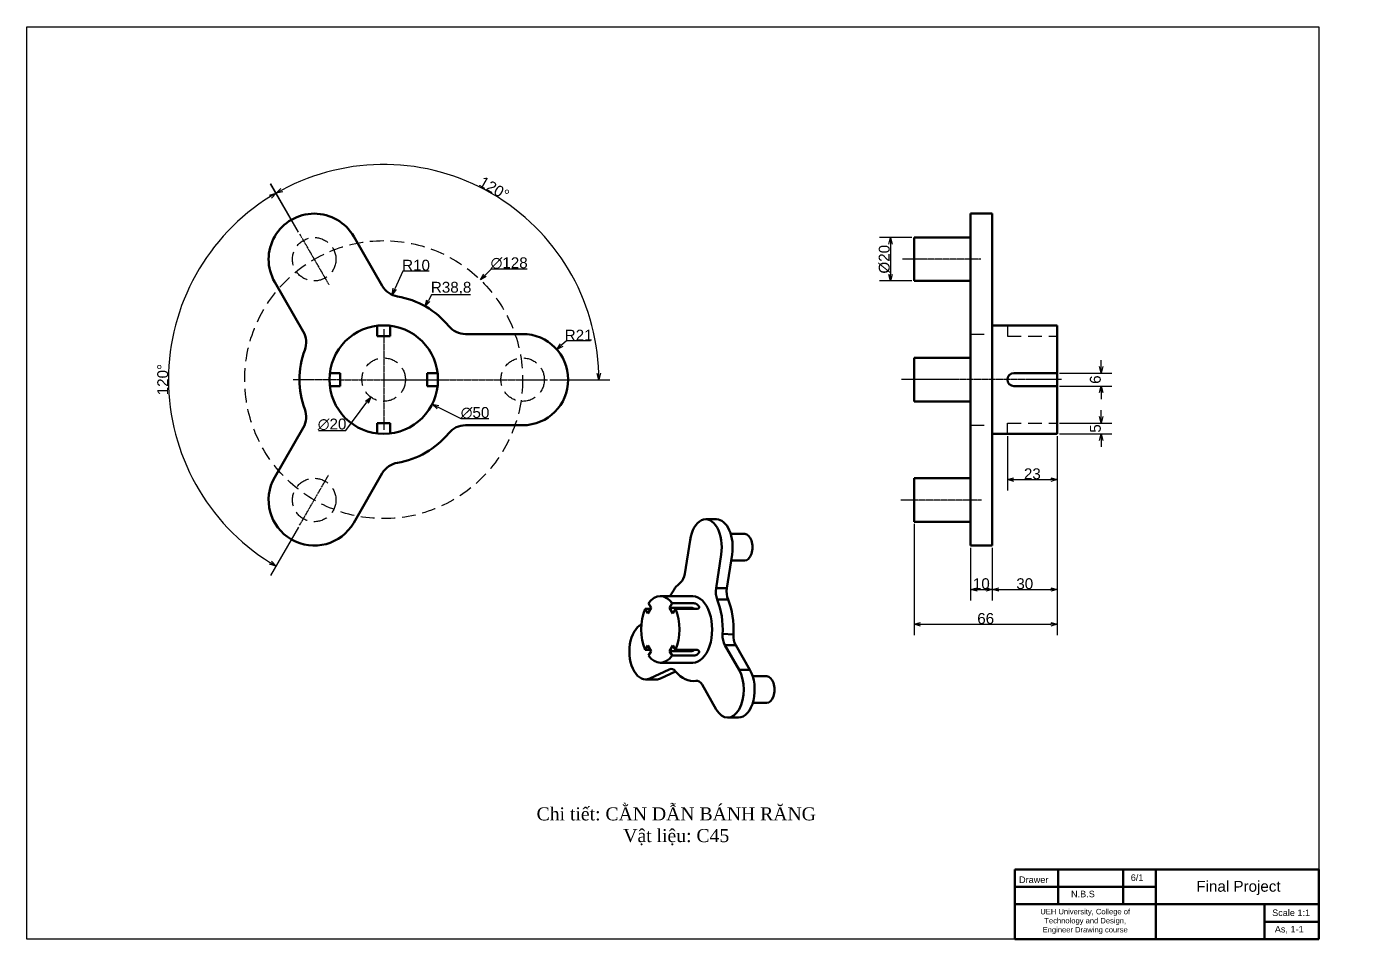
# Model space of a CAD drawing. Header units: inches. Extents: x 632 to 5727, y -9589 to -3994.
# Drawn here: x 1527 to 2147, y -6320 to -5900 of the extents above; entities that cross this region are included whole.
import ezdxf

# ---------------------------------------------------------------- set-up
doc = ezdxf.new("R2010")
doc.units = ezdxf.units.IN
doc.header["$MEASUREMENT"] = 0
doc.linetypes.add('CENTER2', pattern=[1.125, 0.75, -0.125, 0.125, -0.125])
doc.linetypes.add('DASHED2', pattern=[9.525, 6.35, -3.175])
for name, color, linetype, lineweight, plot in [('center line', 5, 'CENTER2', 25, False), ('Dimension line', 3, 'Continuous', 25, False), ('hidden line', 10, 'DASHED2', 25, False), ('visible line', 7, 'Continuous', 50, False)]:
    doc.layers.add(name, color=color, linetype=linetype, lineweight=lineweight, plot=plot)
doc.styles.get("Standard").update_dxf_attribs({"font": 'arial.ttf'})
doc.dimstyles.new('ISO A3', dxfattribs={"dimtxt": 5, "dimasz": 3, "dimexe": 5, "dimexo": 1, "dimgap": 0.09, "dimtad": 1, "dimtoh": 1, "dimdec": 0, "dimzin": 0, "dimdsep": 46, "dimtxsty": 'Standard', "dimblk": 'OPEN30', "dimcen": 0.09, "dimclrd": 256, "dimclre": 256, "dimadec": 0, "dimazin": 0, "dimtfac": 1, "dimtdec": 0, "dimtofl": 0, "dimtmove": 0, "dimatfit": 3, "dimldrblk": 'OPEN30', "dimfxl": 1, "dimtolj": 1, "dimtzin": 0, "dimarcsym": 0})

# ---------------------------------------------------------------- blocks, each defined once
blk = doc.blocks.new('_Open30')
at = {"color": 0, "linetype": 'ByBlock', "lineweight": -2}
for p, q in [((-1, 0.27), (0, 0)), ((0, 0), (-1, -0.27)), ((0, 0), (-1, 0))]:
    blk.add_line(p, q, dxfattribs=at)
blk = doc.blocks.new('*D68')
at = {"layer": 'Defpoints', "color": 0, "transparency": 16777216}
for p in [(1697.35, -6054.33), (1685.41, -6070.38)]:
    blk.add_point(p, dxfattribs=at)
at = {"layer": 'Dimension line', "lineweight": -2, "transparency": 16777216}
for p, q in [((1691.29, -6062.35), (1691.47, -6062.35)), ((1691.38, -6062.44), (1691.38, -6062.26)), ((1673.98, -6085.74), (1683.62, -6072.78)), ((1661.31, -6085.74), (1673.98, -6085.74))]:
    blk.add_line(p, q, dxfattribs=at)
at = {"layer": 'Dimension line', "lineweight": -2, "transparency": 16777216, "xscale": 3, "yscale": 3, "zscale": 3, "rotation": 53.35731949341491}
blk.add_blockref('_Open30', (1685.41, -6070.38), dxfattribs=at)
at = {"layer": 'Dimension line', "color": 0, "transparency": 16777216, "insert": (1667.6, -6082.96), "char_height": 5, "attachment_point": 5}
blk.add_mtext('\\A1;∅20', dxfattribs=at)
blk = doc.blocks.new('*D69')
at = {"layer": 'Defpoints', "color": 0, "transparency": 16777216}
for p in [(1669.08, -6051.06), (1713.68, -6073.65)]:
    blk.add_point(p, dxfattribs=at)
at = {"layer": 'Dimension line', "lineweight": -2, "transparency": 16777216}
for p, q in [((1691.29, -6062.35), (1691.47, -6062.35)), ((1691.38, -6062.44), (1691.38, -6062.26)), ((1727.08, -6080.44), (1716.36, -6075.01)), ((1739.76, -6080.44), (1727.08, -6080.44))]:
    blk.add_line(p, q, dxfattribs=at)
at = {"layer": 'Dimension line', "lineweight": -2, "transparency": 16777216, "xscale": 3, "yscale": 3, "zscale": 3, "rotation": 153.1367611301762}
blk.add_blockref('_Open30', (1713.68, -6073.65), dxfattribs=at)
at = {"layer": 'Dimension line', "color": 0, "transparency": 16777216, "insert": (1733.46, -6077.65), "char_height": 5, "attachment_point": 5}
blk.add_mtext('\\A1;∅50', dxfattribs=at)
blk = doc.blocks.new('*D70')
at = {"layer": 'Defpoints', "color": 0, "transparency": 16777216}
for p in [(1771.11, -6048.44), (1755.38, -6062.35)]:
    blk.add_point(p, dxfattribs=at)
at = {"layer": 'Dimension line', "lineweight": -2, "transparency": 16777216}
for p, q in [((1775.61, -6044.47), (1773.36, -6046.46)), ((1786.68, -6044.47), (1775.61, -6044.47)), ((1755.29, -6062.35), (1755.47, -6062.35)), ((1755.38, -6062.44), (1755.38, -6062.26))]:
    blk.add_line(p, q, dxfattribs=at)
at = {"layer": 'Dimension line', "lineweight": -2, "transparency": 16777216, "xscale": 3, "yscale": 3, "zscale": 3, "rotation": 221.4758796470423}
blk.add_blockref('_Open30', (1771.11, -6048.44), dxfattribs=at)
at = {"layer": 'Dimension line', "color": 0, "transparency": 16777216, "insert": (1781.19, -6041.87), "char_height": 5, "attachment_point": 5}
blk.add_mtext('\\A1;R21', dxfattribs=at)
blk = doc.blocks.new('*D71')
at = {"layer": 'Defpoints', "color": 0, "transparency": 16777216}
for p in [(1735.98, -6016.46), (1646.77, -6108.25)]:
    blk.add_point(p, dxfattribs=at)
at = {"layer": 'Dimension line', "lineweight": -2, "transparency": 16777216}
for p, q in [((1740.82, -6011.49), (1738.08, -6014.31)), ((1757.4, -6011.49), (1740.82, -6011.49)), ((1691.29, -6062.35), (1691.47, -6062.35)), ((1691.38, -6062.44), (1691.38, -6062.26))]:
    blk.add_line(p, q, dxfattribs=at)
at = {"layer": 'Dimension line', "lineweight": -2, "transparency": 16777216, "xscale": 3, "yscale": 3, "zscale": 3, "rotation": 225.8165646911723}
blk.add_blockref('_Open30', (1735.98, -6016.46), dxfattribs=at)
at = {"layer": 'Dimension line', "color": 0, "transparency": 16777216, "insert": (1749.16, -6008.7), "char_height": 5, "attachment_point": 5}
blk.add_mtext('\\A1;∅128', dxfattribs=at)
blk = doc.blocks.new('*D72')
at = {"layer": 'Defpoints', "color": 0, "transparency": 16777216}
for p in [(1710.51, -6028.59), (1691.38, -6062.35)]:
    blk.add_point(p, dxfattribs=at)
at = {"layer": 'Dimension line', "lineweight": -2, "transparency": 16777216}
for p, q in [((1713.46, -6023.37), (1711.98, -6025.98)), ((1731.34, -6023.37), (1713.46, -6023.37)), ((1691.29, -6062.35), (1691.47, -6062.35)), ((1691.38, -6062.44), (1691.38, -6062.26))]:
    blk.add_line(p, q, dxfattribs=at)
at = {"layer": 'Dimension line', "lineweight": -2, "transparency": 16777216, "xscale": 3, "yscale": 3, "zscale": 3, "rotation": 240.4661162946129}
blk.add_blockref('_Open30', (1710.51, -6028.59), dxfattribs=at)
at = {"layer": 'Dimension line', "color": 0, "transparency": 16777216, "insert": (1722.44, -6020.28), "char_height": 5, "attachment_point": 5}
blk.add_mtext('\\A1;R38,8', dxfattribs=at)
blk = doc.blocks.new('*D73')
at = {"layer": 'Defpoints', "color": 0, "transparency": 16777216}
for p in [(1699.38, -6014.21), (1695.22, -6023.31)]:
    blk.add_point(p, dxfattribs=at)
at = {"layer": 'Dimension line', "lineweight": -2, "transparency": 16777216}
for p, q in [((1700.24, -6012.34), (1696.47, -6020.58)), ((1712.26, -6012.34), (1700.24, -6012.34))]:
    blk.add_line(p, q, dxfattribs=at)
at = {"layer": 'Dimension line', "lineweight": -2, "transparency": 16777216, "xscale": 3, "yscale": 3, "zscale": 3, "rotation": 245.409779942944}
blk.add_blockref('_Open30', (1695.22, -6023.31), dxfattribs=at)
at = {"layer": 'Dimension line', "color": 0, "transparency": 16777216, "insert": (1706.29, -6009.7), "char_height": 5, "attachment_point": 5}
blk.add_mtext('\\A1;R10', dxfattribs=at)
blk = doc.blocks.new('*D74')
at = {"layer": 'Defpoints', "color": 0, "transparency": 16777216}
for p in [(1652.66, -5995.3), (1767.35, -5998.72), (1666.09, -6018.56), (1649.74, -6062.35), (1766.85, -6062.44)]:
    blk.add_point(p, dxfattribs=at)
at = {"layer": 'Dimension line', "lineweight": -2, "transparency": 16777216}
for p, q in [((1652.16, -5994.43), (1639.35, -5972.23)), ((1767.85, -6062.44), (1795.5, -6062.47))]:
    blk.add_line(p, q, dxfattribs=at)
blk.add_arc((1691.4, -6062.39), 99.1, 1.69046, 118.2655, dxfattribs=at)
at = {"layer": 'Dimension line', "lineweight": -2, "transparency": 16777216, "xscale": 3, "yscale": 3, "zscale": 3}
for p, rotation in [((1641.85, -5976.56), 209.1327523298897), ((1790.5, -6062.46), 270.82321304834)]:
    blk.add_blockref('_Open30', p, dxfattribs=dict(at, rotation=rotation))
at = {"layer": 'Dimension line', "color": 0, "transparency": 16777216, "insert": (1742.3, -5974.29), "char_height": 5, "attachment_point": 5, "rotation": 329.97798}
blk.add_mtext('\\A1;120°', dxfattribs=at)
blk = doc.blocks.new('*D75')
at = {"layer": 'Defpoints', "color": 0, "transparency": 16777216}
for p in [(1652.66, -5995.3), (1666.09, -6018.56), (1598.24, -6028.45), (1666.09, -6106.15), (1652.66, -6129.41)]:
    blk.add_point(p, dxfattribs=at)
at = {"layer": 'Dimension line', "lineweight": -2, "transparency": 16777216}
for p, q in [((1652.16, -5994.43), (1639.32, -5972.18)), ((1652.16, -6130.27), (1639.32, -6152.52))]:
    blk.add_line(p, q, dxfattribs=at)
blk.add_arc((1691.38, -6062.35), 99.12, 121.73423, 238.26577, dxfattribs=at)
at = {"layer": 'Dimension line', "lineweight": -2, "transparency": 16777216, "xscale": 3, "yscale": 3, "zscale": 3}
for p, rotation in [((1641.82, -5976.51), 30.86711683830774), ((1641.82, -6148.19), 329.1328831616929)]:
    blk.add_blockref('_Open30', p, dxfattribs=dict(at, rotation=rotation))
at = {"layer": 'Dimension line', "color": 0, "transparency": 16777216, "insert": (1589.62, -6062.35), "char_height": 5, "attachment_point": 5, "rotation": 90}
blk.add_mtext('\\A1;120°', dxfattribs=at)
blk = doc.blocks.new('*D76')
at = {"layer": 'Defpoints', "color": 0, "transparency": 16777216}
for p in [(1961.67, -6138.78), (1971.67, -6138.78), (1971.67, -6158.99)]:
    blk.add_point(p, dxfattribs=at)
at = {"layer": 'Dimension line', "lineweight": -2, "transparency": 16777216}
for p, q in [((1961.67, -6139.78), (1961.67, -6163.99)), ((1971.67, -6139.78), (1971.67, -6163.99)), ((1964.67, -6158.99), (1968.67, -6158.99))]:
    blk.add_line(p, q, dxfattribs=at)
at = {"layer": 'Dimension line', "lineweight": -2, "transparency": 16777216, "xscale": 3, "yscale": 3, "zscale": 3, "rotation": 180}
blk.add_blockref('_Open30', (1961.67, -6158.99), dxfattribs=at)
at = {"layer": 'Dimension line', "lineweight": -2, "transparency": 16777216, "xscale": 3, "yscale": 3, "zscale": 3}
blk.add_blockref('_Open30', (1971.67, -6158.99), dxfattribs=at)
at = {"layer": 'Dimension line', "color": 0, "transparency": 16777216, "insert": (1966.67, -6156.35), "char_height": 5, "attachment_point": 5}
blk.add_mtext('\\A1;10', dxfattribs=at)
blk = doc.blocks.new('*D77')
at = {"layer": 'Defpoints', "color": 0, "transparency": 16777216}
for p in [(2001.67, -6087.35), (1971.67, -6138.78), (2001.67, -6158.99)]:
    blk.add_point(p, dxfattribs=at)
at = {"layer": 'Dimension line', "lineweight": -2, "transparency": 16777216}
for p, q in [((2001.67, -6088.35), (2001.67, -6163.99)), ((1971.67, -6139.78), (1971.67, -6163.99)), ((1974.67, -6158.99), (1998.67, -6158.99))]:
    blk.add_line(p, q, dxfattribs=at)
at = {"layer": 'Dimension line', "lineweight": -2, "transparency": 16777216, "xscale": 3, "yscale": 3, "zscale": 3, "rotation": 180}
blk.add_blockref('_Open30', (1971.67, -6158.99), dxfattribs=at)
at = {"layer": 'Dimension line', "lineweight": -2, "transparency": 16777216, "xscale": 3, "yscale": 3, "zscale": 3}
blk.add_blockref('_Open30', (2001.67, -6158.99), dxfattribs=at)
at = {"layer": 'Dimension line', "color": 0, "transparency": 16777216, "insert": (1986.67, -6156.35), "char_height": 5, "attachment_point": 5}
blk.add_mtext('\\A1;30', dxfattribs=at)
blk = doc.blocks.new('*D78')
at = {"layer": 'Defpoints', "color": 0, "transparency": 16777216}
for p in [(2001.67, -6087.35), (1935.67, -6127.78), (2001.67, -6175.01)]:
    blk.add_point(p, dxfattribs=at)
at = {"layer": 'Dimension line', "lineweight": -2, "transparency": 16777216}
for p, q in [((2001.67, -6088.35), (2001.67, -6180.01)), ((1935.67, -6128.78), (1935.67, -6180.01)), ((1938.67, -6175.01), (1998.67, -6175.01))]:
    blk.add_line(p, q, dxfattribs=at)
at = {"layer": 'Dimension line', "lineweight": -2, "transparency": 16777216, "xscale": 3, "yscale": 3, "zscale": 3, "rotation": 180}
blk.add_blockref('_Open30', (1935.67, -6175.01), dxfattribs=at)
at = {"layer": 'Dimension line', "lineweight": -2, "transparency": 16777216, "xscale": 3, "yscale": 3, "zscale": 3}
blk.add_blockref('_Open30', (2001.67, -6175.01), dxfattribs=at)
at = {"layer": 'Dimension line', "color": 0, "transparency": 16777216, "insert": (1968.67, -6172.37), "char_height": 5, "attachment_point": 5}
blk.add_mtext('\\A1;66', dxfattribs=at)
blk = doc.blocks.new('*D79')
at = {"layer": 'Defpoints', "color": 0, "transparency": 16777216}
for p in [(2001.67, -6059.35), (2001.67, -6065.35), (2021.84, -6065.35)]:
    blk.add_point(p, dxfattribs=at)
at = {"layer": 'Dimension line', "lineweight": -2, "transparency": 16777216}
for p, q in [((2021.84, -6056.35), (2021.84, -6053.35)), ((2002.67, -6059.35), (2026.84, -6059.35)), ((2002.67, -6065.35), (2026.84, -6065.35)), ((2021.84, -6068.35), (2021.84, -6071.35))]:
    blk.add_line(p, q, dxfattribs=at)
at = {"layer": 'Dimension line', "lineweight": -2, "transparency": 16777216, "xscale": 3, "yscale": 3, "zscale": 3}
for p, rotation in [((2021.84, -6059.35), 270), ((2021.84, -6065.35), 90)]:
    blk.add_blockref('_Open30', p, dxfattribs=dict(at, rotation=rotation))
at = {"layer": 'Dimension line', "color": 0, "transparency": 16777216, "insert": (2019.2, -6062.35), "char_height": 5, "attachment_point": 5, "rotation": 90}
blk.add_mtext('\\A1;6', dxfattribs=at)
blk = doc.blocks.new('*D80')
at = {"layer": 'Defpoints', "color": 0, "transparency": 16777216}
for p in [(2001.67, -6082.35), (2001.67, -6087.35), (2021.84, -6087.35)]:
    blk.add_point(p, dxfattribs=at)
at = {"layer": 'Dimension line', "lineweight": -2, "transparency": 16777216}
for p, q in [((2021.84, -6079.35), (2021.84, -6076.35)), ((2002.67, -6082.35), (2026.84, -6082.35)), ((2002.67, -6087.35), (2026.84, -6087.35)), ((2021.84, -6090.35), (2021.84, -6093.35))]:
    blk.add_line(p, q, dxfattribs=at)
at = {"layer": 'Dimension line', "lineweight": -2, "transparency": 16777216, "xscale": 3, "yscale": 3, "zscale": 3}
for p, rotation in [((2021.84, -6082.35), 270), ((2021.84, -6087.35), 90)]:
    blk.add_blockref('_Open30', p, dxfattribs=dict(at, rotation=rotation))
at = {"layer": 'Dimension line', "color": 0, "transparency": 16777216, "insert": (2019.21, -6084.85), "char_height": 5, "attachment_point": 5, "rotation": 90}
blk.add_mtext('\\A1;5', dxfattribs=at)
blk = doc.blocks.new('*D81')
at = {"layer": 'Defpoints', "color": 0, "transparency": 16777216}
for p in [(1935.67, -5996.93), (1924.8, -6016.93), (1935.67, -6016.93)]:
    blk.add_point(p, dxfattribs=at)
at = {"layer": 'Dimension line', "lineweight": -2, "transparency": 16777216}
for p, q in [((1934.67, -5996.93), (1919.8, -5996.93)), ((1924.8, -5999.93), (1924.8, -6013.93)), ((1934.67, -6016.93), (1919.8, -6016.93))]:
    blk.add_line(p, q, dxfattribs=at)
at = {"layer": 'Dimension line', "lineweight": -2, "transparency": 16777216, "xscale": 3, "yscale": 3, "zscale": 3}
for p, rotation in [((1924.8, -5996.93), 90), ((1924.8, -6016.93), 270)]:
    blk.add_blockref('_Open30', p, dxfattribs=dict(at, rotation=rotation))
at = {"layer": 'Dimension line', "color": 0, "transparency": 16777216, "insert": (1922.02, -6006.93), "char_height": 5, "attachment_point": 5, "rotation": 90}
blk.add_mtext('\\A1;%%C20', dxfattribs=at)
blk = doc.blocks.new('*D82')
at = {"layer": 'Defpoints', "color": 0, "transparency": 16777216}
for p in [(1978.67, -6087.35), (2001.67, -6087.35), (2001.67, -6108.4)]:
    blk.add_point(p, dxfattribs=at)
at = {"layer": 'Dimension line', "lineweight": -2, "transparency": 16777216}
for p, q in [((1978.67, -6088.35), (1978.67, -6113.4)), ((2001.67, -6088.35), (2001.67, -6113.4)), ((1981.67, -6108.4), (1998.67, -6108.4))]:
    blk.add_line(p, q, dxfattribs=at)
at = {"layer": 'Dimension line', "lineweight": -2, "transparency": 16777216, "xscale": 3, "yscale": 3, "zscale": 3, "rotation": 180}
blk.add_blockref('_Open30', (1978.67, -6108.4), dxfattribs=at)
at = {"layer": 'Dimension line', "lineweight": -2, "transparency": 16777216, "xscale": 3, "yscale": 3, "zscale": 3}
blk.add_blockref('_Open30', (2001.67, -6108.4), dxfattribs=at)
at = {"layer": 'Dimension line', "color": 0, "transparency": 16777216, "insert": (1990.17, -6105.75), "char_height": 5, "attachment_point": 5}
blk.add_mtext('\\A1;23', dxfattribs=at)

msp = doc.modelspace()

# ---------------------------------------------------------------- linework, layer by layer
msp.add_lwpolyline([(1527.05285, -5899.95073), (2122.05285, -5899.95073), (2122.05285, -6319.95073), (1527.05285, -6319.95073)], close=True)
at = {"layer": 'center line'}
for p, q in [((1652.66473, -5995.29793), (1666.09337, -6018.55702)), ((1966.44521, -6006.92748), (1930.42367, -6006.92748)), ((1691.37905, -6039.16592, 228.63235), (1691.37905, -6085.54029, -228.63235)), ((1649.74302, -6062.3531), (1766.84676, -6062.4431)), ((2003.53121, -6062.3531), (1929.87004, -6062.3531)), ((1981.66778, -6058.06107, 8.43712), (1981.66778, -6058.06107, -500.2177)), ((1652.66473, -6129.40827), (1666.09337, -6106.14918)), ((1966.80008, -6117.77873), (1929.63019, -6117.77873))]:
    msp.add_line(p, q, dxfattribs=at)
at = {"layer": 'hidden line'}
for p, q in [((1978.66778, -6037.3531), (1978.66778, -6042.3531)), ((1961.66778, -6041.3531), (1971.66778, -6041.3531)), ((1978.66778, -6042.3531), (2001.66778, -6042.3531)), ((1978.66778, -6087.3531), (1978.66778, -6082.3531)), ((1978.66778, -6082.3531), (2001.66778, -6082.3531)), ((1961.66778, -6083.3531), (1971.66778, -6083.3531))]:
    msp.add_line(p, q, dxfattribs=at)
at = {"layer": 'hidden line', "color": 7}
msp.add_circle((1691.37905, -6062.3531), 64, dxfattribs=at)
at = {"layer": 'hidden line'}
for centre in [(1659.37905, -6006.92748), (1691.37905, -6062.3531), (1755.37905, -6062.3531), (1659.37905, -6117.77873)]:
    msp.add_circle(centre, 10, dxfattribs=at)
at = {"layer": 'visible line'}
for p, q in [((1961.66778, -6138.77873), (1961.66778, -5985.92748)), ((1971.66778, -5985.92748), (1961.66778, -5985.92748)), ((1971.66778, -6138.77873), (1971.66778, -5985.92748)), ((1677.56559, -5996.42748), (1690.72122, -6019.21371)), ((1935.66778, -6016.92748), (1935.66778, -5996.92748)), ((1935.66778, -5996.92748), (1961.66778, -5996.92748)), ((1641.19252, -6017.42748), (1654.34816, -6040.21371)), ((1935.66778, -6016.92748), (1961.66778, -6016.92748)), ((1688.37905, -6042.3531), (1688.37905, -6037.53375)), ((1694.37905, -6042.3531), (1694.37905, -6037.53375)), ((1971.66778, -6037.3531), (2001.66778, -6037.3531)), ((2001.66778, -6037.3531), (2001.66778, -6087.3531)), ((1694.37905, -6042.3531), (1688.37905, -6042.3531)), ((1755.37905, -6041.3531), (1729.06778, -6041.3531)), ((1935.66778, -6072.3531), (1935.66778, -6052.3531)), ((1935.66778, -6052.3531), (1961.66778, -6052.3531)), ((1671.37905, -6059.3531), (1666.55971, -6059.3531)), ((1671.37905, -6065.3531), (1671.37905, -6059.3531)), ((1711.37905, -6065.3531), (1711.37905, -6059.3531)), ((1711.37905, -6059.3531), (1716.1984, -6059.3531)), ((1981.66778, -6059.3531), (2001.66778, -6059.3531)), ((1671.37905, -6065.3531), (1666.55971, -6065.3531)), ((1711.37905, -6065.3531), (1716.1984, -6065.3531)), ((1981.66778, -6065.3531), (2001.66778, -6065.3531)), ((1935.66778, -6072.3531), (1961.66778, -6072.3531)), ((1694.37905, -6082.3531), (1688.37905, -6082.3531)), ((1688.37905, -6082.3531), (1688.37905, -6087.17245)), ((1694.37905, -6082.3531), (1694.37905, -6087.17245)), ((1641.19252, -6107.27873), (1654.34816, -6084.49249)), ((1755.37905, -6083.3531), (1729.06778, -6083.3531)), ((1971.66778, -6087.3531), (2001.66778, -6087.3531)), ((1677.56559, -6128.27873), (1690.72122, -6105.49249)), ((1935.66778, -6107.77873), (1935.66778, -6127.77873)), ((1935.66778, -6107.77873), (1961.66778, -6107.77873)), ((1839.69423, -6126.66674), (1844.69423, -6126.66674)), ((1935.66778, -6127.77873), (1961.66778, -6127.77873)), ((1830.11494, -6151.76148), (1832.52259, -6136.19819)), ((1857.69414, -6133.40283), (1851.22301, -6133.40283)), ((1844.45821, -6158.41821), (1846.86586, -6142.85493)), ((1849.45821, -6158.41821), (1851.86586, -6142.85493)), ((1961.66778, -6138.77873), (1971.66778, -6138.77873)), ((1857.69422, -6145.65028), (1851.43342, -6145.65028)), ((1818.8478, -6162.07366), (1833.83782, -6162.07365)), ((1844.45821, -6158.41821), (1849.45821, -6158.41821)), ((1813.08782, -6170.02175), (1811.88298, -6167.93491)), ((1811.88298, -6167.93491), (1814.29266, -6167.93491)), ((1814.58782, -6167.42367), (1813.08782, -6170.02175)), ((1814.58782, -6167.42367), (1813.38298, -6165.33683)), ((1823.08782, -6167.42367), (1824.29266, -6165.33683)), ((1823.08782, -6167.42367), (1824.58782, -6170.02175)), ((1823.08782, -6167.42367), (1833.08782, -6167.42367)), ((1824.29266, -6165.33683), (1834.29266, -6165.33683)), ((1824.58782, -6170.02175), (1825.79266, -6167.93491)), ((1825.79266, -6167.93491), (1835.79266, -6167.93491)), ((1844.99716, -6163.56459), (1849.99716, -6163.56459)), ((1810.09897, -6175.08674), (1810.05978, -6175.10493)), ((1852.49111, -6179.68576), (1847.50438, -6179.43605)), ((1813.08782, -6184.74418), (1811.88298, -6186.83102)), ((1811.88298, -6186.83102), (1814.29266, -6186.83102)), ((1813.08782, -6184.74418), (1814.58782, -6187.34226)), ((1814.58782, -6187.34226), (1813.38298, -6189.4291)), ((1823.08782, -6187.34226), (1824.58782, -6184.74418)), ((1823.08782, -6187.34226), (1833.33023, -6187.32645)), ((1823.08782, -6187.34226), (1824.29266, -6189.4291)), ((1824.58782, -6184.74418), (1825.79266, -6186.83102)), ((1825.79266, -6186.83102), (1835.79266, -6186.83102)), ((1855.08782, -6196.00251), (1848.51, -6184.60939)), ((1848.51, -6184.60939), (1853.51, -6184.60939)), ((1860.08782, -6196.00251), (1853.51, -6184.60939)), ((1818.8426, -6192.69227), (1833.83261, -6192.69226)), ((1824.29266, -6189.4291), (1834.29266, -6189.4291)), ((1816.98141, -6200.38638), (1811.98141, -6200.38638)), ((1822.88851, -6195.77802), (1813.90305, -6199.94819)), ((1825.86451, -6196.71737), (1818.90305, -6199.94819)), ((1855.08782, -6196.00251), (1860.08782, -6196.00251)), ((1867.84006, -6198.97205), (1861.3666, -6198.97205)), ((1844.58782, -6214.18904), (1838.01, -6202.79593)), ((1861.3666, -6211.2195), (1867.83782, -6211.2195)), ((1849.83783, -6217.9556), (1854.82699, -6217.95559)), ((1982.05285, -6287.95073), (2122.05285, -6287.95073))]:
    msp.add_line(p, q, dxfattribs=at)
at = {"layer": 'visible line', "lineweight": 50}
for p, q in [((2122.05285, -6287.95073), (1982.05285, -6287.95073)), ((1982.05285, -6287.95073), (1982.05285, -6319.95073)), ((2032.05285, -6287.95073), (2002.05285, -6287.95073)), ((2032.05285, -6287.95073), (2002.05285, -6287.95073)), ((2002.05285, -6287.95073), (2002.05285, -6303.95073)), ((2047.05285, -6287.95073), (2032.05285, -6287.95073)), ((2047.05285, -6287.95073), (2032.05285, -6287.95073)), ((2032.05285, -6287.95073), (2032.05285, -6303.95073)), ((2047.05285, -6319.95073), (2047.05285, -6287.95073)), ((2122.05285, -6319.95073), (2122.05285, -6287.95073)), ((2047.05285, -6295.95073), (1982.05285, -6295.95073)), ((2002.05285, -6295.95073), (2047.05285, -6295.95073)), ((2002.05285, -6303.95073), (1982.05285, -6303.95073)), ((1982.05285, -6303.95073), (2047.05285, -6303.95073)), ((2047.05285, -6303.95073), (2122.05285, -6303.95073)), ((2122.05285, -6303.95073), (2097.05285, -6303.95073)), ((2097.05285, -6303.95073), (2097.05285, -6319.95073)), ((2097.05285, -6311.95073), (2122.05285, -6311.95073)), ((1982.05285, -6319.95073), (2122.05285, -6319.95073)), ((1982.05285, -6319.95073), (2047.05285, -6319.95073))]:
    msp.add_line(p, q, dxfattribs=at)
at = {"layer": 'visible line'}
msp.add_circle((1691.37905, -6062.3531), 25, dxfattribs=at)
for centre, radius, start, end in [((1659.37905, -6006.92748), 21, 30, 210), ((1699.38148, -6014.21371), 10, 210, 260.56177508), ((1691.37905, -6062.3531), 38.8, 39.43822492, 80.56177508), ((1729.06778, -6031.3531), 10, 219.43822492, 270), ((1645.6879, -6045.21371), 10, 339.43822492, 30), ((1755.37905, -6062.3531), 21, 270, 90), ((1691.37905, -6062.3531), 38.8, 159.43822492, 200.56177508), ((1981.66778, -6062.3531), 3, 90, 270), ((1645.6879, -6079.49249), 10, 330, 20.56177508), ((1691.37905, -6062.3531), 38.8, 279.43822492, 320.56177508), ((1729.06778, -6093.3531), 10, 90, 140.56177508), ((1699.38148, -6110.49249), 10, 99.43822492, 150), ((1659.37905, -6117.77873), 21, 150, 330)]:
    msp.add_arc(centre, radius, start, end, dxfattribs=at)
for centre, major_axis, start_param, end_param in [((1839.69423, -6139.52656), (0, -12.85982), 7.592182246, 10.7337749), ((1844.69423, -6139.52656), (0, -12.85982), 7.592182246, 9.424778018), ((1857.69414, -6139.52656), (0, -6.12372), 6.283167852, 9.424795415), ((1833.83782, -6177.38296), (0, -23.76005), 3.568120142, 4.012242638), ((1826.69988, -6150.17654), (0, -6.12372), 6.709712795, 7.592182246), ((1818.83782, -6177.38296), (0, -15.30931), 2.48480811, 3.806700935), ((1818.83782, -6177.38296), (0, -15.30931), 2.476484373, 3.140463693), ((1833.83782, -6177.38296), (0, -15.30931), 6.281933849, 9.424778337), ((1847.87327, -6160.00315), (0, -6.12372), 4.450589593, 5.333059043), ((1852.87327, -6160.00315), (0, -6.12372), 4.450589593, 5.333059043), ((1818.83782, -6177.38296), (0, -15.30931), 4.047280699, 5.377497261), ((1818.83782, -6177.38296), (0, -15.30931), 0.905688046, 2.235904608), ((1833.83782, -6168.72271), (-1.59099, 0.91856), 4.578577904, 5.497787144), ((1835.04266, -6166.63587), (-1.59099, 0.91856), 2.35619449, 5.497787144), ((1833.83782, -6177.38296), (0, -23.76005), 1.473725039, 2.19146639), ((1838.83782, -6177.38296), (0, -23.76005), 1.473725039, 2.19146639), ((1811.98141, -6187.52656), (0, -12.85982), 3.403392041, 6.544984695), ((1851.01, -6180.27927), (0, -6.12372), 4.615317693, 5.497787144), ((1856.01, -6180.27927), (0, -6.12372), 4.615317693, 5.497787144), ((1833.83782, -6186.04322), (-1.59099, -0.91856), 6.91599389, 7.98779271), ((1835.04266, -6188.13006), (-1.59099, -0.91856), 0.785398163, 3.926990817), ((1818.83782, -6177.38296), (0, -15.30931), 5.618077026, 6.948293588), ((1816.98141, -6187.52656), (0, -12.85982), 6.283185307, 6.544984695), ((1823.80358, -6201.69309), (0, -6.12372), 2.520922591, 3.403392041), ((1833.83782, -6177.38296), (0, -23.76005), 5.662515244, 6.380256595), ((1849.83782, -6205.09578), (0, -12.85982), 5.497787144, 8.639379797), ((1854.83782, -6205.09578), (0, -12.85982), 6.281726303, 8.639379797), ((1867.83782, -6205.09578), (0, -6.12372), 6.283185307, 9.425412319), ((1835.51, -6207.12606), (0, -6.12372), 8.639379797, 9.521849248)]:
    msp.add_ellipse(centre, major_axis=major_axis, ratio=0.577350269, start_param=start_param, end_param=end_param, dxfattribs=at)

# ---------------------------------------------------------------- texts
at = {"color": 1, "insert": (1762.60178, -6259.29666), "char_height": 6, "attachment_point": 1}
msp.add_mtext_dynamic_manual_height_columns('\\pxqc;{\\fTimes New Roman|b0|i0|c0|p18;\\C256;Chi tiết: CẰN DẪN BÁNH RĂNG\\PVật liệu: C45}', width=127.0713896, gutter_width=1, heights=[0], dxfattribs=at)
at = {"layer": 'Dimension line', "insert": (1984.04839, -6291.11662), "char_height": 3, "attachment_point": 1}
msp.add_mtext_dynamic_manual_height_columns('{\\C0;Drawer}', width=33.9958744, gutter_width=25, heights=[2.28621], dxfattribs=at)
at = {"layer": 'visible line', "attachment_point": 1}
for s, width, heights, insert, char_height in [('6/1', 33.9958744, [2.28621], (2035.49571, -6290.15604), 3), ('Final Project', 49.9491703, [0], (2065.69928, -6293.1541), 5), ('N.B.S', 33.9958744, [2.28621], (2007.99553, -6297.69185), 3), ('\\pxqc;UEH University, College of Technology and Design, \\PEngineer Drawing course ', 58.9083844, [19.15756], (1985.04583, -6306.05414), 2.5), ('Scale 1:1', 33.9958744, [2.28621], (2100.62058, -6306.3412), 3), ('As, 1-1', 33.9958744, [2.28621], (2101.85244, -6313.91135), 3)]:
    msp.add_mtext_dynamic_manual_height_columns(s, width=width, gutter_width=25, heights=heights, dxfattribs=dict(at, insert=insert, char_height=char_height))

# ---------------------------------------------------------------- dimensions: what is measured, and where the dimension line sits
at = {"layer": 'Dimension line'}
for base, line1, picture, middle in [((1767.34756, -5998.72176), ((1649.74302, -6062.3531), (1766.84676, -6062.4431)), '*D74', (1742.30439, -5974.29006)), ((1598.23853, -6028.45272), ((1652.66473, -6129.40827), (1666.09337, -6106.14918)), '*D75', (1589.61812, -6062.3531))]:
    dim = msp.add_angular_dim_2l(base=base, line1=line1, line2=((1652.66473, -5995.29793), (1666.09337, -6018.55702)), dimstyle='ISO A3', dxfattribs=at)
    dim.commit()
    dim.dimension.update_dxf_attribs({"geometry": picture, "text_midpoint": middle})
dim = msp.add_linear_dim(base=(1924.80434, -6016.92748), p1=(1935.66778, -5996.92748), p2=(1935.66778, -6016.92748), angle=90, text='%%C<>', dimstyle='ISO A3', dxfattribs=at)
dim.commit()
dim.dimension.update_dxf_attribs({"geometry": '*D81', "text_midpoint": (1922.02164, -6006.92748)})
for p1, p2, picture, middle in [((1646.77375, -6108.24828), (1735.98435, -6016.45792), '*D71', (1749.15501, -6011.48618)), ((1669.07686, -6051.05654), (1713.68124, -6073.64966), '*D69', (1733.4645, -6080.43738)), ((1697.34728, -6054.32937), (1685.41083, -6070.37683), '*D68', (1667.60009, -6085.74086))]:
    dim = msp.add_diameter_dim_2p(p1=p1, p2=p2, dimstyle='ISO A3', dxfattribs=at)
    dim.commit()
    dim.dimension.update_dxf_attribs({"geometry": picture, "text_midpoint": middle, "dimtype": 163})
dim = msp.add_radius_dim(center=(1699.38148, -6014.21371), mpoint=(1695.22022, -6023.30678), dimstyle='ISO A3', dxfattribs=at)
dim.commit()
dim.dimension.update_dxf_attribs({"geometry": '*D73', "text_midpoint": (1706.29192, -6012.34489), "dimtype": 164})
dim = msp.add_radius_dim(center=(1691.37905, -6062.3531), mpoint=(1710.50506, -6028.59461), text='R38,8', dimstyle='ISO A3', dxfattribs=at)
dim.commit()
dim.dimension.update_dxf_attribs({"geometry": '*D72', "text_midpoint": (1722.44423, -6020.27944)})
dim = msp.add_radius_dim(center=(1755.37905, -6062.3531), mpoint=(1771.11298, -6048.4447), dimstyle='ISO A3', dxfattribs=at)
dim.commit()
dim.dimension.update_dxf_attribs({"geometry": '*D70', "text_midpoint": (1781.18952, -6041.87064)})
for base, p1, p2, picture, middle in [((2021.84265, -6065.3531), (2001.66778, -6059.3531), (2001.66778, -6065.3531), '*D79', (2019.19978, -6062.3531)), ((2021.84265, -6087.3531), (2001.66778, -6082.3531), (2001.66778, -6087.3531), '*D80', (2019.21001, -6084.8531))]:
    dim = msp.add_linear_dim(base=base, p1=p1, p2=p2, angle=90, dimstyle='ISO A3', dxfattribs=at)
    dim.commit()
    dim.dimension.update_dxf_attribs({"geometry": picture, "text_midpoint": middle})
for base, p1, p2, picture, middle in [((2001.66778, -6175.01085), (1935.66778, -6127.77873), (2001.66778, -6087.3531), '*D78', (1968.66778, -6172.36799)), ((2001.66778, -6158.99128), (1971.66778, -6138.77873), (2001.66778, -6087.3531), '*D77', (1986.66778, -6156.34671)), ((2001.66778, -6108.39641), (1978.66778, -6087.3531), (2001.66778, -6087.3531), '*D82', (1990.16778, -6105.75184)), ((1971.66778, -6158.99128), (1961.66778, -6138.77873), (1971.66778, -6138.77873), '*D76', (1966.66778, -6156.34841))]:
    dim = msp.add_linear_dim(base=base, p1=p1, p2=p2, dimstyle='ISO A3', dxfattribs=at)
    dim.commit()
    dim.dimension.update_dxf_attribs({"geometry": picture, "text_midpoint": middle})

doc.saveas('drawing.dxf')
